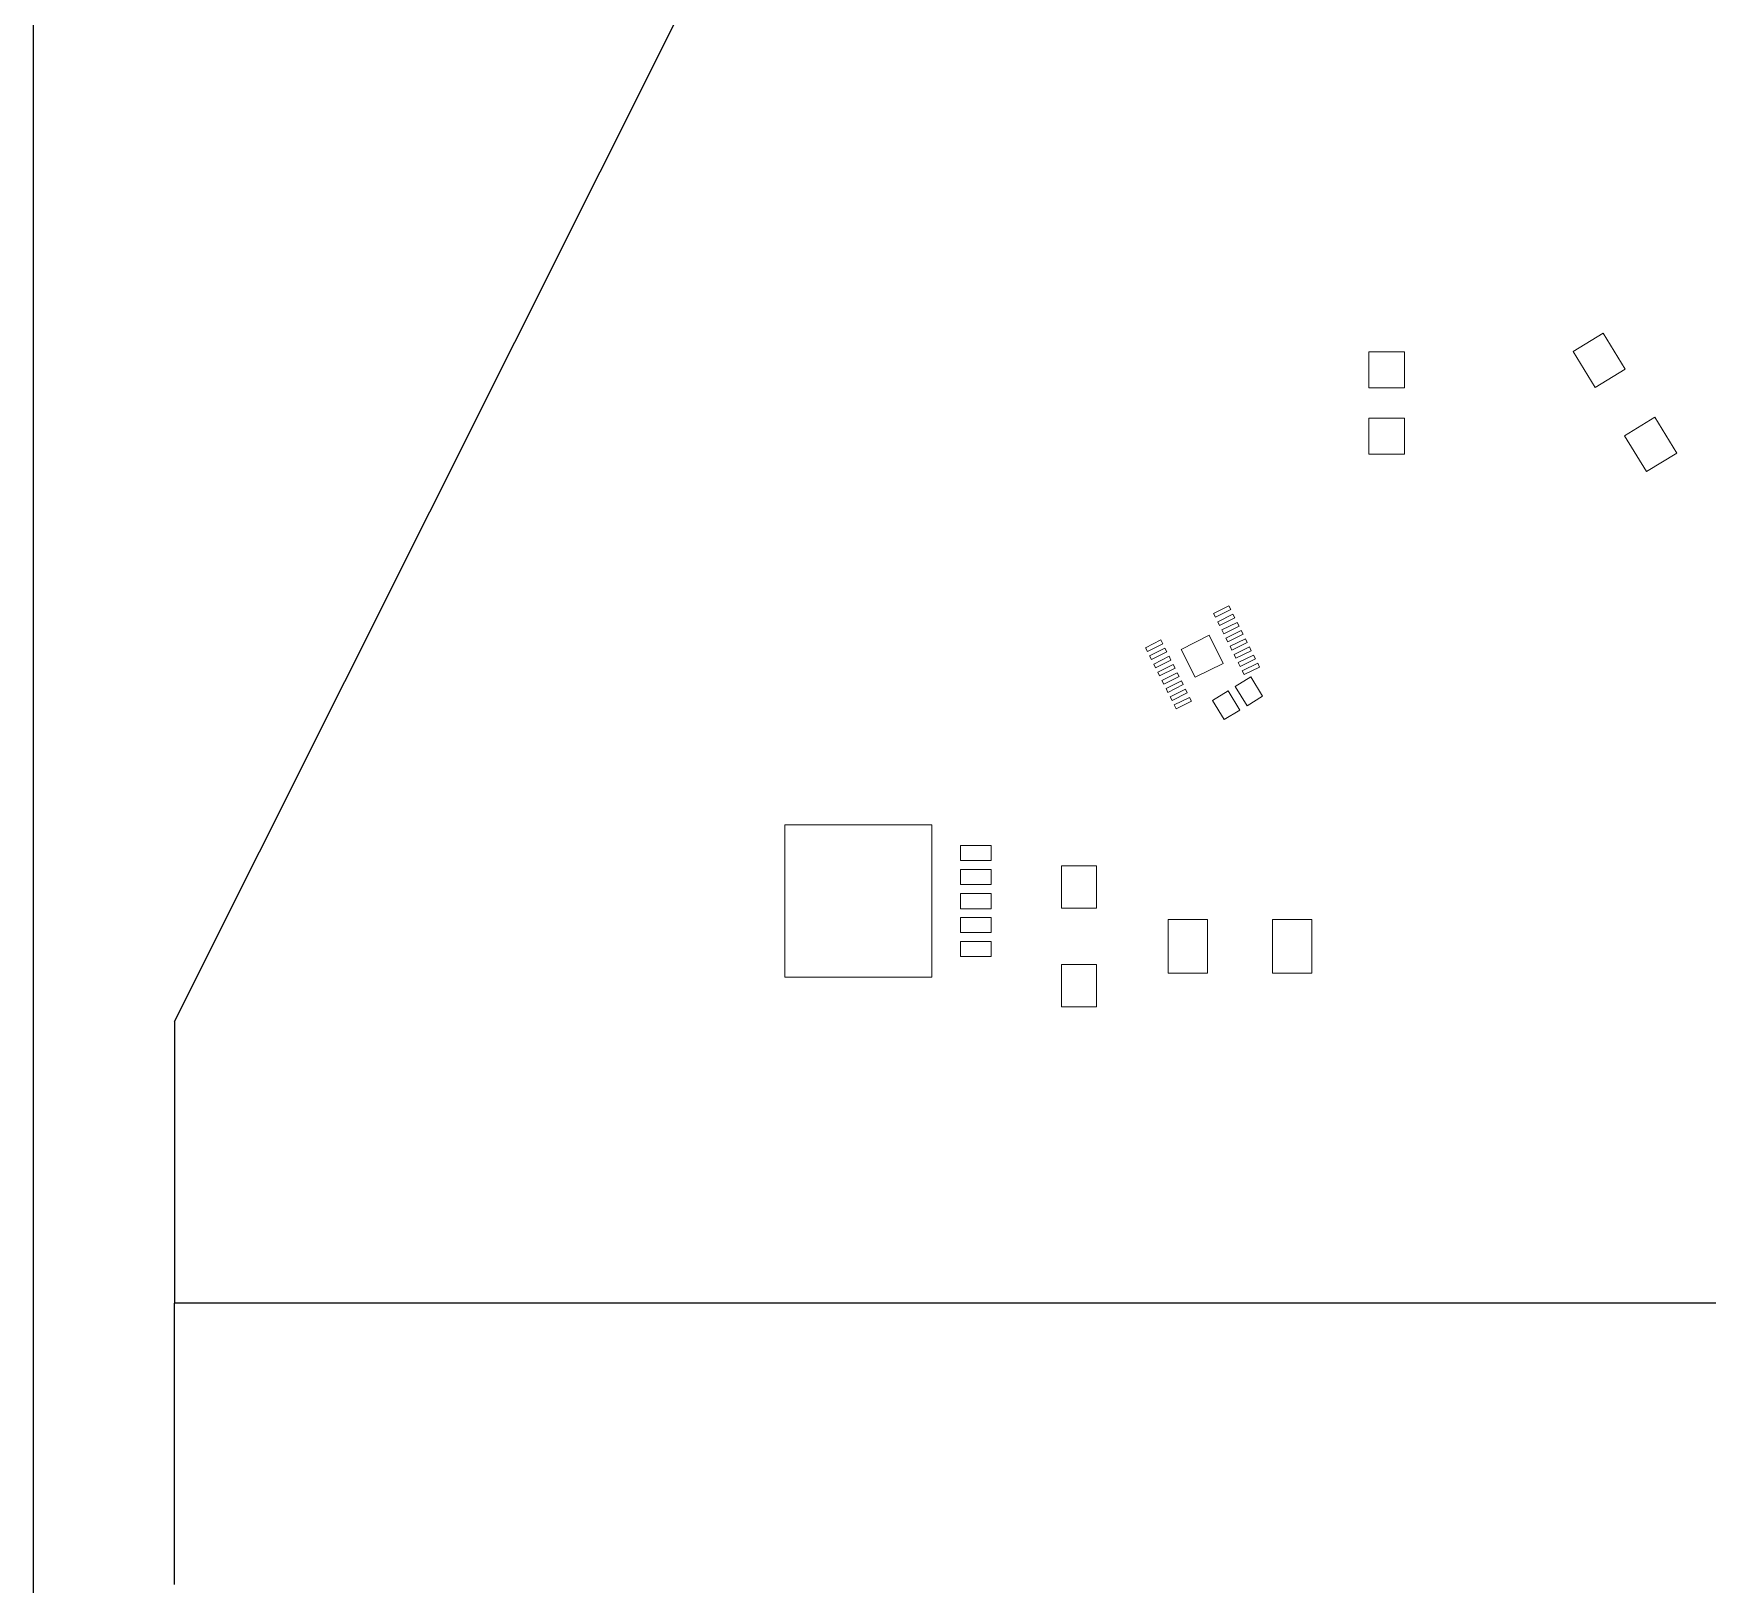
# Model space of a CAD drawing. Header units: inches. Extents: x 70 to 970, y -386 to 214.
# Drawn here: x 70.4 to 189.1, y -9.9 to 100.1 of the extents above; entities that cross this region are included whole.
import ezdxf

# ---------------------------------------------------------------- set-up
doc = ezdxf.new("R2010")
doc.units = ezdxf.units.IN
doc.header["$MEASUREMENT"] = 0

msp = doc.modelspace()

# ---------------------------------------------------------------- linework, layer by layer
at = {"color": 6}
for p, q in [((80.39, 30.03), (116.6, 102.34)), ((80.39, 30.03), (80.39, 10.06)), ((80.39, -9.91), (80.39, 10.06))]:
    msp.add_line(p, q, dxfattribs=at)
at = {"color": 1, "lineweight": 0}
for p, q in [((181.68, 78.86), (179.55, 77.55)), ((183.25, 76.3), (181.68, 78.86)), ((167.6, 77.52), (165.06, 77.52)), ((165.06, 77.52), (165.06, 74.98)), ((167.6, 74.98), (167.6, 77.52)), ((179.55, 77.55), (181.12, 74.99)), ((181.12, 74.99), (183.25, 76.3)), ((165.06, 74.98), (167.6, 74.98)), ((165.06, 72.82), (165.06, 70.28)), ((167.6, 72.82), (165.06, 72.82)), ((167.6, 70.28), (167.6, 72.82)), ((185.34, 72.89), (183.21, 71.58)), ((186.91, 70.33), (185.34, 72.89)), ((183.21, 71.58), (184.77, 69.03)), ((165.06, 70.28), (167.6, 70.28)), ((184.77, 69.03), (186.91, 70.33)), ((155.15, 59.51), (154.06, 58.96)), ((155.28, 59.24), (155.15, 59.51)), ((154.06, 58.96), (154.2, 58.7)), ((154.2, 58.7), (155.28, 59.24)), ((155.44, 58.93), (154.36, 58.38)), ((154.36, 58.38), (154.49, 58.12)), ((154.49, 58.12), (155.58, 58.66)), ((155.73, 58.34), (154.65, 57.8)), ((155.58, 58.66), (155.44, 58.93)), ((155.87, 58.08), (155.73, 58.34)), ((150.32, 57.09), (149.24, 56.54)), ((150.32, 57.09), (149.24, 56.54)), ((150.46, 56.82), (150.32, 57.09)), ((150.46, 56.82), (150.32, 57.09)), ((153.75, 57.42), (151.76, 56.42)), ((154.74, 55.43), (153.75, 57.42)), ((154.65, 57.8), (154.78, 57.53)), ((154.78, 57.53), (155.87, 58.08)), ((156.02, 57.76), (154.94, 57.22)), ((154.94, 57.22), (155.07, 56.95)), ((155.07, 56.95), (156.16, 57.5)), ((156.32, 57.18), (155.23, 56.64)), ((156.16, 57.5), (156.02, 57.76)), ((156.45, 56.92), (156.32, 57.18)), ((149.24, 56.54), (149.37, 56.28)), ((149.24, 56.54), (149.37, 56.28)), ((149.37, 56.28), (150.46, 56.82)), ((149.37, 56.28), (150.46, 56.82)), ((150.61, 56.51), (149.53, 55.96)), ((150.61, 56.51), (149.53, 55.96)), ((149.53, 55.96), (149.66, 55.7)), ((149.53, 55.96), (149.66, 55.7)), ((149.66, 55.7), (150.75, 56.24)), ((149.66, 55.7), (150.75, 56.24)), ((150.91, 55.93), (149.82, 55.38)), ((150.91, 55.93), (149.82, 55.38)), ((150.75, 56.24), (150.61, 56.51)), ((150.75, 56.24), (150.61, 56.51)), ((151.04, 55.66), (150.91, 55.93)), ((151.04, 55.66), (150.91, 55.93)), ((151.76, 56.42), (152.75, 54.44)), ((155.23, 56.64), (155.36, 56.37)), ((155.36, 56.37), (156.45, 56.92)), ((156.61, 56.6), (155.52, 56.06)), ((155.52, 56.06), (155.65, 55.79)), ((155.65, 55.79), (156.74, 56.33)), ((156.9, 56.02), (155.81, 55.48)), ((156.74, 56.33), (156.61, 56.6)), ((157.03, 55.75), (156.9, 56.02)), ((149.82, 55.38), (149.95, 55.12)), ((149.82, 55.38), (149.95, 55.12)), ((149.95, 55.12), (151.04, 55.66)), ((149.95, 55.12), (151.04, 55.66)), ((151.2, 55.35), (150.11, 54.8)), ((151.2, 55.35), (150.11, 54.8)), ((150.11, 54.8), (150.24, 54.54)), ((150.11, 54.8), (150.24, 54.54)), ((150.24, 54.54), (151.33, 55.08)), ((150.24, 54.54), (151.33, 55.08)), ((151.49, 54.76), (150.4, 54.22)), ((151.49, 54.76), (150.4, 54.22)), ((151.33, 55.08), (151.2, 55.35)), ((151.33, 55.08), (151.2, 55.35)), ((151.62, 54.5), (151.49, 54.76)), ((151.62, 54.5), (151.49, 54.76)), ((152.75, 54.44), (154.74, 55.43)), ((155.81, 55.48), (155.94, 55.21)), ((155.94, 55.21), (157.03, 55.75)), ((157.19, 55.44), (156.1, 54.89)), ((156.1, 54.89), (156.24, 54.63)), ((156.24, 54.63), (157.32, 55.17)), ((157.32, 55.17), (157.19, 55.44)), ((150.4, 54.22), (150.53, 53.95)), ((150.4, 54.22), (150.53, 53.95)), ((150.53, 53.95), (151.62, 54.5)), ((150.53, 53.95), (151.62, 54.5)), ((151.78, 54.18), (150.69, 53.64)), ((151.78, 54.18), (150.69, 53.64)), ((150.69, 53.64), (150.82, 53.37)), ((150.69, 53.64), (150.82, 53.37)), ((150.82, 53.37), (151.91, 53.92)), ((150.82, 53.37), (151.91, 53.92)), ((152.07, 53.6), (150.98, 53.06)), ((152.07, 53.6), (150.98, 53.06)), ((151.91, 53.92), (151.78, 54.18)), ((151.91, 53.92), (151.78, 54.18)), ((152.2, 53.34), (152.07, 53.6)), ((152.2, 53.34), (152.07, 53.6)), ((155.09, 53.48), (153.98, 52.8)), ((155.92, 52.12), (155.09, 53.48)), ((156.71, 54.47), (155.6, 53.79)), ((155.6, 53.79), (156.44, 52.43)), ((157.54, 53.11), (156.71, 54.47)), ((150.98, 53.06), (151.12, 52.79)), ((150.98, 53.06), (151.12, 52.79)), ((151.12, 52.79), (152.2, 53.34)), ((151.12, 52.79), (152.2, 53.34)), ((152.36, 53.02), (151.27, 52.48)), ((152.36, 53.02), (151.27, 52.48)), ((151.27, 52.48), (151.41, 52.21)), ((151.27, 52.48), (151.41, 52.21)), ((151.41, 52.21), (152.49, 52.75)), ((151.41, 52.21), (152.49, 52.75)), ((152.49, 52.75), (152.36, 53.02)), ((152.49, 52.75), (152.36, 53.02)), ((153.98, 52.8), (154.82, 51.44)), ((156.44, 52.43), (157.54, 53.11)), ((154.82, 51.44), (155.92, 52.12)), ((123.67, 43.97), (123.67, 33.17)), ((134.08, 43.97), (123.67, 43.97)), ((134.08, 33.17), (134.08, 43.97)), ((136.13, 42.51), (136.13, 41.44)), ((138.29, 42.51), (136.13, 42.51)), ((138.29, 41.44), (138.29, 42.51)), ((136.13, 41.44), (138.29, 41.44)), ((136.13, 40.8), (136.13, 39.74)), ((138.29, 40.8), (136.13, 40.8)), ((138.29, 39.74), (138.29, 40.8)), ((145.77, 41.07), (143.27, 41.07)), ((143.27, 41.07), (143.27, 38.07)), ((145.77, 38.07), (145.77, 41.07)), ((136.13, 39.74), (138.29, 39.74)), ((136.13, 39.1), (136.13, 38.03)), ((138.29, 39.1), (136.13, 39.1)), ((136.13, 38.03), (138.29, 38.03)), ((138.29, 38.03), (138.29, 39.1)), ((143.27, 38.07), (145.77, 38.07)), ((136.13, 37.4), (136.13, 36.33)), ((138.29, 37.4), (136.13, 37.4)), ((138.29, 36.33), (138.29, 37.4)), ((153.64, 37.26), (150.84, 37.26)), ((150.84, 37.26), (150.84, 33.46)), ((153.64, 33.46), (153.64, 37.26)), ((161.04, 37.26), (158.24, 37.26)), ((158.24, 37.26), (158.24, 33.46)), ((161.04, 33.46), (161.04, 37.26)), ((136.13, 36.33), (138.29, 36.33)), ((136.13, 35.7), (136.13, 34.63)), ((138.29, 35.7), (136.13, 35.7)), ((138.29, 34.63), (138.29, 35.7)), ((136.13, 34.63), (138.29, 34.63)), ((145.77, 34.07), (143.27, 34.07)), ((143.27, 34.07), (143.27, 31.07)), ((145.77, 31.07), (145.77, 34.07)), ((150.84, 33.46), (153.64, 33.46)), ((158.24, 33.46), (161.04, 33.46)), ((123.67, 33.17), (134.08, 33.17)), ((143.27, 31.07), (145.77, 31.07))]:
    msp.add_line(p, q, dxfattribs=at)
at = {"color": 4}
msp.add_line((910.39, 10.06), (80.39, 10.06), dxfattribs=at)
msp.add_lwpolyline([(70.39, 213.68), (970.39, 213.68), (970.39, -386.32), (70.39, -386.32)], close=True)

doc.saveas('drawing.dxf')
